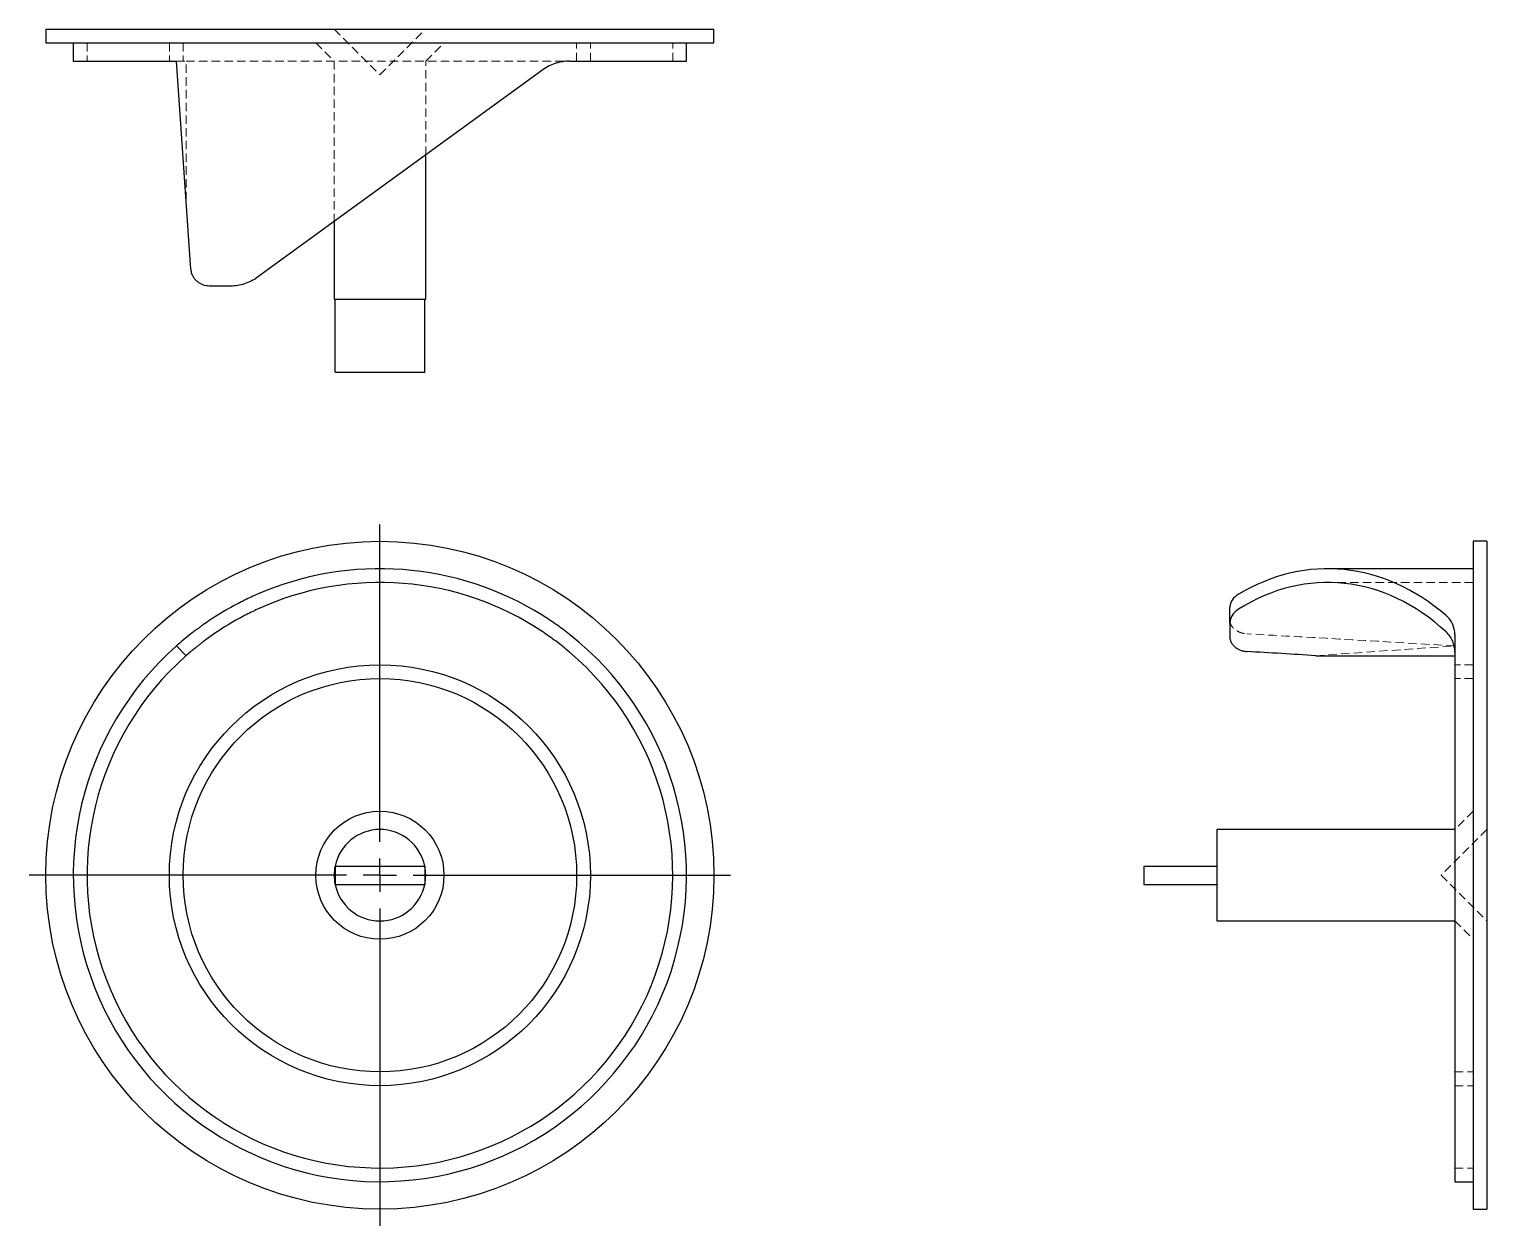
# Model space of a CAD drawing. Header units: millimetres. Extents: x 30 to 249, y 4 to 184.
import ezdxf

# ---------------------------------------------------------------- set-up
doc = ezdxf.new("R2010")
doc.units = ezdxf.units.MM
doc.linetypes.add('HIDDEN', pattern=[1.905, 1.27, -0.635])
doc.layers.add('10', color=7, linetype='Continuous')

# ---------------------------------------------------------------- blocks, each defined once
blk = doc.blocks.new('SW_CENTERMARKSYMBOL_0')
at = {"layer": '10', "color": 0}
for p, q in [((0, 5), (0, 52.5)), ((0, 0), (0, 2.5)), ((-5, 0), (-52.5, 0)), ((0, 0), (-2.5, 0)), ((0, 0), (0, -2.5)), ((0, 0), (2.5, 0)), ((5, 0), (52.5, 0)), ((0, -5), (0, -52.5))]:
    blk.add_line(p, q, dxfattribs=at)

msp = doc.modelspace()

# ---------------------------------------------------------------- linework, layer by layer
at = {"color": 7, "linetype": 'Continuous', "lineweight": 25}
for p, q in [((33, 183.68), (33, 181.63)), ((33, 183.68), (133, 183.68)), ((133, 181.63), (133, 183.68)), ((33, 181.63), (133, 181.63)), ((37.11, 181.63), (37.11, 178.89)), ((128.89, 178.89), (128.89, 181.63)), ((37.11, 178.89), (52.55, 178.89)), ((54.72, 147.77), (52.55, 178.89)), ((107.37, 177.58), (64.68, 146.53)), ((111.4, 178.89), (128.89, 178.89)), ((89.85, 143.27), (89.85, 164.84)), ((76.15, 154.88), (76.15, 143.27)), ((60.69, 145.22), (57.45, 145.22)), ((76.15, 143.27), (76.29, 143.27)), ((76.29, 143.27), (89.71, 143.27)), ((76.29, 132.32), (76.29, 143.27)), ((89.71, 143.27), (89.85, 143.27)), ((89.71, 132.32), (89.71, 143.27)), ((76.29, 132.32), (89.71, 132.32)), ((248.68, 107), (246.63, 107)), ((246.63, 107), (246.63, 7)), ((248.68, 107), (248.68, 7)), ((246.63, 102.89), (224.86, 102.89)), ((210.22, 94.73), (210.22, 97.1)), ((210.22, 94.73), (210.22, 92.62)), ((243.89, 93.05), (243.89, 11.11)), ((54, 89.87), (52.55, 91.33)), ((223.07, 89.87), (243.89, 89.87)), ((243.89, 63.85), (208.27, 63.85)), ((208.27, 63.85), (208.27, 58.37)), ((76.29, 58.37), (76.29, 55.63)), ((76.29, 58.37), (89.71, 58.37)), ((89.71, 58.37), (89.71, 55.63)), ((197.32, 58.37), (197.32, 55.63)), ((197.32, 58.37), (208.27, 58.37)), ((208.27, 58.37), (208.27, 55.63)), ((76.29, 55.63), (89.71, 55.63)), ((197.32, 55.63), (208.27, 55.63)), ((208.27, 55.63), (208.27, 50.15)), ((208.27, 50.15), (243.89, 50.15)), ((243.89, 11.11), (246.63, 11.11)), ((246.63, 7), (248.68, 7))]:
    msp.add_line(p, q, dxfattribs=at)
at = {"color": 7, "linetype": 'HIDDEN', "lineweight": 18}
for p, q in [((76.15, 183.68), (83, 176.84)), ((83, 176.84), (89.85, 183.68)), ((39.16, 181.63), (39.16, 178.89)), ((51.49, 181.63), (51.49, 178.89)), ((53.55, 181.63), (53.55, 178.89)), ((73.41, 181.63), (76.15, 178.89)), ((89.85, 178.89), (92.59, 181.63)), ((112.45, 178.89), (112.45, 181.63)), ((114.51, 178.89), (114.51, 181.63)), ((126.84, 178.89), (126.84, 181.63)), ((52.55, 178.89), (54, 178.89)), ((54, 158.07), (54, 178.89)), ((54, 178.89), (111.4, 178.89)), ((76.15, 178.89), (76.15, 154.88)), ((89.85, 164.84), (89.85, 178.89)), ((246.63, 100.84), (224.86, 100.84)), ((223.07, 89.87), (243.89, 91.33)), ((246.63, 88.51), (243.89, 88.51)), ((246.63, 86.45), (243.89, 86.45)), ((246.63, 66.59), (243.89, 63.85)), ((248.68, 63.85), (241.84, 57)), ((241.84, 57), (248.68, 50.15)), ((243.89, 50.15), (246.63, 47.41)), ((243.89, 27.55), (246.63, 27.55)), ((243.89, 25.49), (246.63, 25.49)), ((243.89, 13.16), (246.63, 13.16))]:
    msp.add_line(p, q, dxfattribs=at)
at = {"color": 7, "linetype": 'Continuous', "lineweight": 25}
for radius in [50, 31.51, 29.45, 9.59]:
    msp.add_circle((83, 57), radius, dxfattribs=at)
for radius, start, end in [(45.89, 57.9223, 113.5298), (43.84, 56.223, 114.7046), (45.89, 119.0955, 123.8248), (43.84, 120.6012, 125.6441), (45.89, 131.5773, 51.7675), (45.89, 128.04, 131.5773), (43.84, 131.4167, 49.6193), (43.84, 130.1729, 131.4167), (6.85, 11.537, 168.463), (6.85, 168.463, 191.537), (6.85, 348.463, 11.537), (6.85, 191.537, 348.463)]:
    msp.add_arc((83, 57), radius, start, end, dxfattribs=at)
for centre, major_axis, ratio, start_param, end_param in [((224.86, 57), (0, 45.89), 0.727255, 5.723324, 6.693858), ((224.86, 57), (0, 43.84), 0.727255, 5.693665, 6.714361), ((-191.63, 57), (626.88, 0), 0.069927, 0.847939, 0.869646)]:
    msp.add_ellipse(centre, major_axis=major_axis, ratio=ratio, start_param=start_param, end_param=end_param, dxfattribs=at)
at = {"color": 7, "linetype": 'HIDDEN', "lineweight": 18}
msp.add_ellipse((-191.63, 57), major_axis=(656.26, 0), ratio=0.069927, start_param=0.845135, end_param=0.906873, dxfattribs=at)
at = {"color": 7, "linetype": 'Continuous', "lineweight": 25}
for points, knots in [([(111.4, 178.89), (110.72, 178.89), (110.04, 178.79), (109.02, 178.47), (108.68, 178.34), (108.01, 178), (107.68, 177.81), (107.37, 177.58)], [0, 0, 0, 0, 0.5, 0.5, 0.75, 0.75, 1, 1, 1, 1]), ([(57.45, 145.22), (57.13, 145.22), (56.82, 145.28), (56.37, 145.44), (56.22, 145.51), (55.94, 145.67), (55.81, 145.77), (55.55, 145.98), (55.43, 146.11), (55.21, 146.38), (55.11, 146.53), (54.94, 146.85), (54.87, 147.02), (54.77, 147.39), (54.74, 147.58), (54.72, 147.77)], [0, 0, 0, 0, 0.25, 0.25, 0.375, 0.375, 0.5, 0.5, 0.625, 0.625, 0.75, 0.75, 0.875, 0.875, 1, 1, 1, 1]), ([(64.68, 146.53), (64.07, 146.09), (63.43, 145.77), (62.41, 145.44), (62.06, 145.36), (61.38, 145.25), (61.03, 145.22), (60.69, 145.22)], [0, 0, 0, 0, 0.5, 0.5, 0.75, 0.75, 1, 1, 1, 1]), ([(64.68, 99.07), (64.07, 98.81), (63.43, 98.51), (62.41, 98.01), (62.06, 97.84), (61.38, 97.48), (61.03, 97.29), (60.69, 97.1)], [0, 0, 0, 0, 0.5, 0.5, 0.75, 0.75, 1, 1, 1, 1]), ([(211.53, 99.07), (211.09, 98.81), (210.77, 98.51), (210.44, 98.01), (210.36, 97.84), (210.25, 97.48), (210.22, 97.29), (210.22, 97.1)], [0, 0, 0, 0, 0.5, 0.5, 0.75, 0.75, 1, 1, 1, 1]), ([(64.68, 96.82), (64.07, 96.54), (63.42, 96.23), (62.41, 95.7), (62.06, 95.51), (61.37, 95.13), (61.03, 94.93), (60.69, 94.73)], [0, 0, 0, 0, 0.5, 0.5, 0.75, 0.75, 1, 1, 1, 1]), ([(211.53, 96.82), (211.09, 96.54), (210.77, 96.23), (210.44, 95.7), (210.36, 95.51), (210.25, 95.13), (210.22, 94.93), (210.22, 94.73)], [0, 0, 0, 0, 0.5, 0.5, 0.75, 0.75, 1, 1, 1, 1]), ([(57.45, 95.12), (57.13, 94.91), (56.82, 94.69), (56.37, 94.37), (56.22, 94.27), (55.94, 94.06), (55.81, 93.97), (55.55, 93.78), (55.43, 93.69), (55.21, 93.52), (55.11, 93.45), (54.94, 93.32), (54.87, 93.26), (54.77, 93.18), (54.74, 93.15), (54.72, 93.14)], [0, 0, 0, 0, 0.25, 0.25, 0.375, 0.375, 0.5, 0.5, 0.625, 0.625, 0.75, 0.75, 0.875, 0.875, 1, 1, 1, 1]), ([(111.4, 93.05), (110.72, 93.58), (110.04, 94.09), (109.02, 94.8), (108.68, 95.04), (108.01, 95.48), (107.68, 95.69), (107.37, 95.88)], [0, 0, 0, 0, 0.5, 0.5, 0.75, 0.75, 1, 1, 1, 1]), ([(243.89, 93.05), (243.89, 93.58), (243.79, 94.09), (243.47, 94.8), (243.34, 95.04), (243, 95.48), (242.81, 95.69), (242.58, 95.88)], [0, 0, 0, 0, 0.5, 0.5, 0.75, 0.75, 1, 1, 1, 1]), ([(57.45, 92.62), (57.13, 92.39), (56.83, 92.16), (56.38, 91.82), (56.23, 91.71), (55.95, 91.49), (55.82, 91.39), (55.56, 91.19), (55.44, 91.09), (55.22, 90.91), (55.12, 90.83), (54.95, 90.69), (54.88, 90.63), (54.77, 90.54), (54.74, 90.51), (54.72, 90.49)], [0, 0, 0, 0, 0.25, 0.25, 0.375, 0.375, 0.5, 0.5, 0.625, 0.625, 0.75, 0.75, 0.875, 0.875, 1, 1, 1, 1]), ([(111.4, 90.39), (110.72, 90.97), (110.04, 91.51), (109.02, 92.28), (108.68, 92.53), (108.01, 93), (107.69, 93.23), (107.37, 93.44)], [0, 0, 0, 0, 0.5, 0.5, 0.75, 0.75, 1, 1, 1, 1]), ([(210.22, 92.62), (210.22, 92.39), (210.28, 92.16), (210.44, 91.82), (210.51, 91.71), (210.67, 91.49), (210.76, 91.39), (210.98, 91.19), (211.1, 91.09), (211.37, 90.91), (211.52, 90.83), (211.84, 90.69), (212.01, 90.63), (212.38, 90.54), (212.57, 90.51), (212.77, 90.49)], [0, 0, 0, 0, 0.25, 0.25, 0.375, 0.375, 0.5, 0.5, 0.625, 0.625, 0.75, 0.75, 0.875, 0.875, 1, 1, 1, 1]), ([(243.89, 90.39), (243.89, 90.97), (243.79, 91.51), (243.48, 92.28), (243.34, 92.53), (243.01, 93), (242.81, 93.23), (242.58, 93.44)], [0, 0, 0, 0, 0.5, 0.5, 0.75, 0.75, 1, 1, 1, 1])]:
    msp.add_open_spline(points, degree=3, knots=knots, dxfattribs=at)
at = {"color": 7, "linetype": 'HIDDEN', "lineweight": 18}
msp.add_open_spline([(210.22, 95.12), (210.22, 94.91), (210.28, 94.69), (210.44, 94.37), (210.51, 94.27), (210.67, 94.06), (210.77, 93.97), (210.98, 93.78), (211.11, 93.69), (211.38, 93.52), (211.53, 93.45), (211.85, 93.32), (212.02, 93.26), (212.39, 93.18), (212.58, 93.15), (212.77, 93.14)], degree=3, knots=[0, 0, 0, 0, 0.25, 0.25, 0.375, 0.375, 0.5, 0.5, 0.625, 0.625, 0.75, 0.75, 0.875, 0.875, 1, 1, 1, 1], dxfattribs=at)

# ---------------------------------------------------------------- block references
at = {"layer": '10'}
msp.add_blockref('SW_CENTERMARKSYMBOL_0', (83, 57), dxfattribs=at)

doc.saveas('drawing.dxf')
